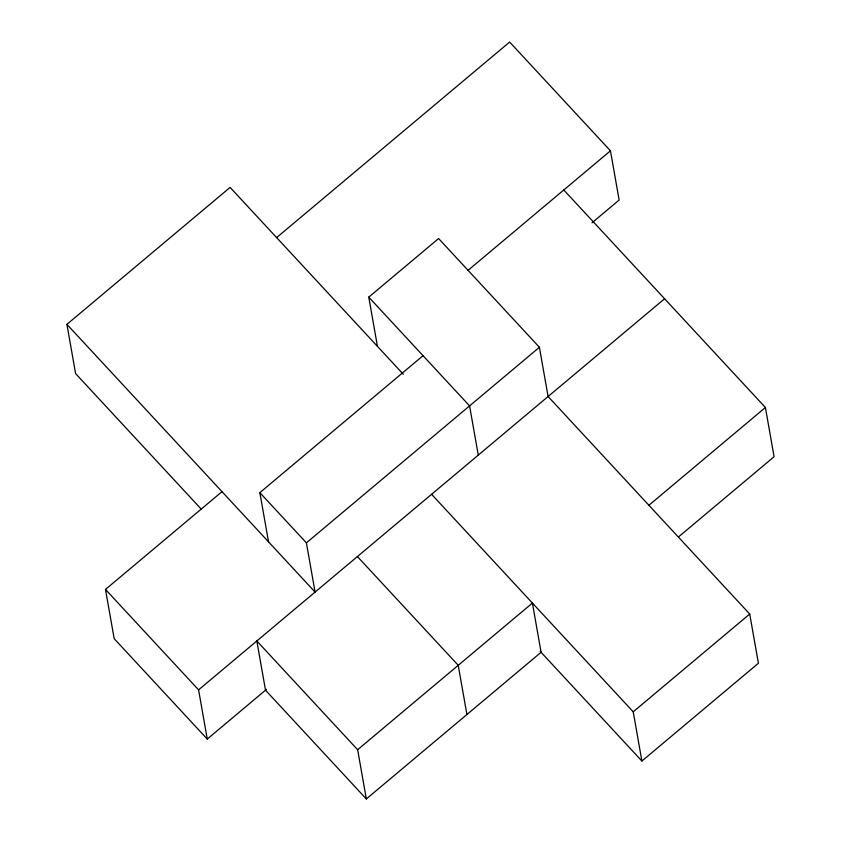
<?xml version="1.0" encoding="UTF-8"?>
<svg xmlns="http://www.w3.org/2000/svg" width="841" height="841" viewBox="0 0 841 841"><rect width="100%" height="100%" fill="white"/><g stroke="black" fill="none" stroke-linecap="round" stroke-linejoin="round"><path stroke-width="1.26" d="M201.388 509.289L75.595 373.583L66.912 324.353L230.098 187.396L403.323 374.277M276.636 237.604L509.646 42.05L610.461 150.812L619.134 200.032L592.022 222.791M377.451 346.366L368.768 297.136L438.592 238.539L539.407 347.291L548.09 396.521L749.72 614.035L758.403 663.255L641.893 761.042L540.185 651.323M467.838 270.508L610.461 150.812M266.513 689.347L207.264 739.081L114.176 638.666L105.493 589.436L222.003 491.659M268.542 541.867L259.858 492.647L423.044 355.69M66.912 324.353L315.081 592.075L306.408 542.855L539.407 347.291M207.264 739.081L198.581 689.862L664.59 298.744M357.646 749.73L532.406 603.06L541.078 652.28L366.329 798.95L265.514 690.188L256.831 640.968L357.646 749.73L366.329 798.95M648.905 505.273L765.405 407.496L563.775 189.982M678.676 536.8L774.088 456.726L765.405 407.496M641.893 761.042L633.22 711.812L749.72 614.035M368.768 297.136L469.583 405.898L478.266 455.118M431.591 494.298L633.22 711.812M357.414 556.553L458.229 665.305L466.913 714.535M259.858 492.647L306.408 542.855M105.493 589.436L198.581 689.862"/></g></svg>
